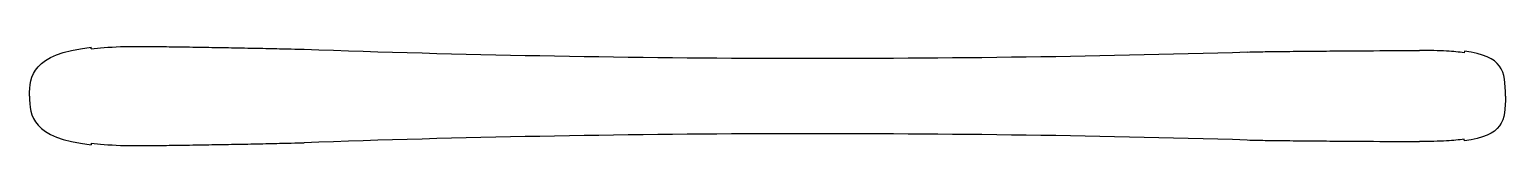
# Model space of a CAD drawing. Extents: x 0 to 1800, y -60 to 60.
import ezdxf

# ---------------------------------------------------------------- set-up
doc = ezdxf.new("R2010")
doc.units = 0
doc.layers.add('VISIBLE', color=7, linetype='CONTINUOUS')

msp = doc.modelspace()

# ---------------------------------------------------------------- linework, layer by layer
at = {"layer": 'VISIBLE'}
for p, q in [((75.2, 57.6), (75, 59.5)), ((1750, 54.7), (1749.7, 52.7)), ((1750, -54.7), (1749.7, -52.7)), ((75.2, -57.6), (75, -59.5))]:
    msp.add_line(p, q, dxfattribs=at)
for centre, start, end in [((961, 18048), 268.00698, 271.66818), ((961, -18048), 88.33182, 91.99302)]:
    msp.add_arc(centre, 18002, start, end, dxfattribs=at)
for points in [[(0, 0), (0, 24.6), (2.7, 50.8), (75, 59.5)], [(134, 60.5), (137.7, 60.5), (148.7, 60.4), (172.9, 60.1), (202.4, 59.6), (234.5, 59.1), (266.5, 58.5), (296, 57.9), (320.2, 57.3), (331.2, 57), (334.9, 56.9)], [(1800, 0), (1800, 30.8), (1797, 48.3), (1750, 54.7)], [(0, 0), (0, -24.6), (2.7, -50.8), (75, -59.5)], [(1800, 0), (1800, -30.8), (1797, -48.3), (1750, -54.7)], [(134, -60.5), (137.7, -60.5), (148.7, -60.4), (172.9, -60.1), (202.4, -59.6), (234.5, -59.1), (266.5, -58.5), (296, -57.9), (320.2, -57.3), (331.2, -57), (334.9, -56.9)]]:
    msp.add_open_spline(points, degree=3, dxfattribs=at)
for points, knots in [([(75.2, 57.6), (80.1, 58.1), (97.1, 59.8), (117.7, 60.5), (134, 60.5)], [0.8197988, 0.8197988, 0.8197988, 0.8197988, 0.875, 1, 1, 1, 1]), ([(1485.1, 53.6), (1488.8, 53.7), (1500, 54), (1525.3, 54.3), (1556.3, 54.6), (1601.3, 55), (1646.3, 55.3), (1680, 55.5), (1691.3, 55.5), (1695, 55.5)], [0, 0, 0, 0, 0.125, 0.25, 0.375, 0.5, 0.75, 0.875, 1, 1, 1, 1]), ([(1749.7, 52.7), (1743.4, 53.5), (1727.7, 55), (1707.5, 55.5), (1695, 55.5)], [0.7701016, 0.7701016, 0.7701016, 0.7701016, 0.875, 1, 1, 1, 1]), ([(1485.1, -53.6), (1488.8, -53.7), (1500, -54), (1525.3, -54.3), (1556.3, -54.6), (1601.3, -55), (1646.3, -55.3), (1680, -55.5), (1691.3, -55.5), (1695, -55.5)], [0, 0, 0, 0, 0.125, 0.25, 0.375, 0.5, 0.75, 0.875, 1, 1, 1, 1]), ([(1749.7, -52.7), (1743.4, -53.5), (1727.7, -55), (1707.5, -55.5), (1695, -55.5)], [0.7701016, 0.7701016, 0.7701016, 0.7701016, 0.875, 1, 1, 1, 1]), ([(75.2, -57.6), (80.1, -58.1), (97.1, -59.8), (117.7, -60.5), (134, -60.5)], [0.8197988, 0.8197988, 0.8197988, 0.8197988, 0.875, 1, 1, 1, 1])]:
    msp.add_open_spline(points, degree=3, knots=knots, dxfattribs=at)

doc.saveas('drawing.dxf')
